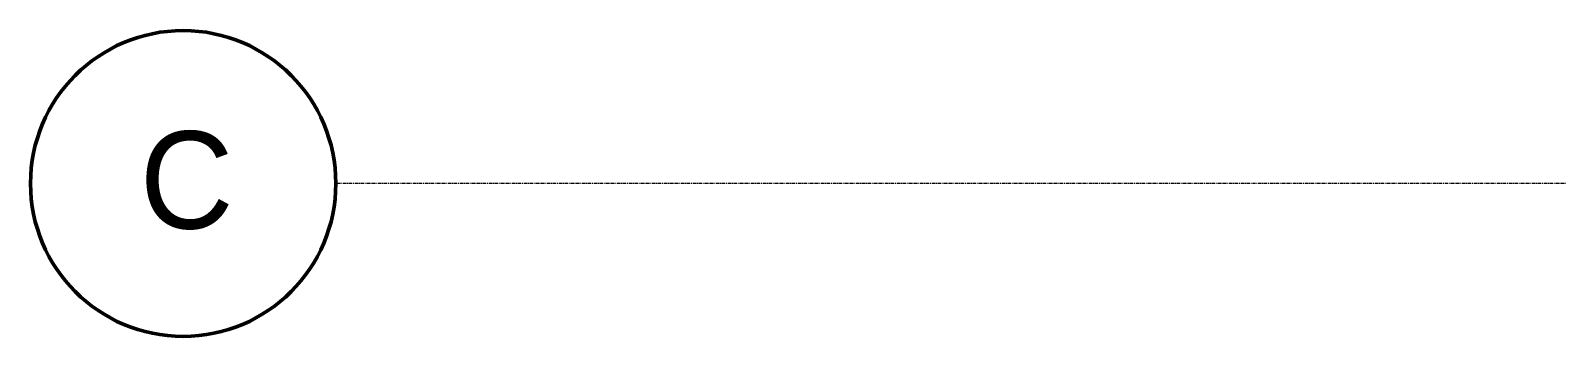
# Model space of a CAD drawing. Header units: millimetres. Extents: x 137829 to 196765, y -3018 to 487290.
# Drawn here: x 139121 to 144619, y 473205 to 474305 of the extents above; entities that cross this region are included whole.
import ezdxf

# ---------------------------------------------------------------- set-up
doc = ezdxf.new("R2010")
doc.units = ezdxf.units.MM
doc.linetypes.add('GridLine', pattern=[21, 12, -3, 3, -3])
doc.layers.add('S-GRID', color=1, linetype='Continuous', lineweight=5)
doc.layers.add('S-GRID-IDEN', color=1, linetype='Continuous', lineweight=50)
doc.styles.add('Akkurat-Light_1', font='Akkurat-Light.ttf', dxfattribs={"height": 350})

# ---------------------------------------------------------------- blocks, each defined once
blk = doc.blocks.new('Grid - 5_5mm-316140-12-30 - Typical Floor_Partition Types')
at = {"layer": 'S-GRID-IDEN'}
blk.add_circle((0, 0), 5.5, dxfattribs=at)

msp = doc.modelspace()

# ---------------------------------------------------------------- linework, layer by layer
at = {"layer": 'S-GRID', "linetype": 'GridLine'}
msp.add_line((161952.3, 473755.2), (140221, 473755.2), dxfattribs=at)

# ---------------------------------------------------------------- block references
at = {"layer": 'S-GRID-IDEN', "xscale": 99.99999999999993, "yscale": 99.99999999999993, "zscale": 99.99999999999993, "rotation": 90}
msp.add_blockref('Grid - 5_5mm-316140-12-30 - Typical Floor_Partition Types', (139671, 473755.2), dxfattribs=at)

# ---------------------------------------------------------------- texts
at = {"layer": 'S-GRID-IDEN', "lineweight": 5, "insert": (139514.6, 473943), "char_height": 350, "width": 376.793, "attachment_point": 1, "style": 'Akkurat-Light_1'}
msp.add_mtext('C', dxfattribs=at)

doc.saveas('drawing.dxf')
